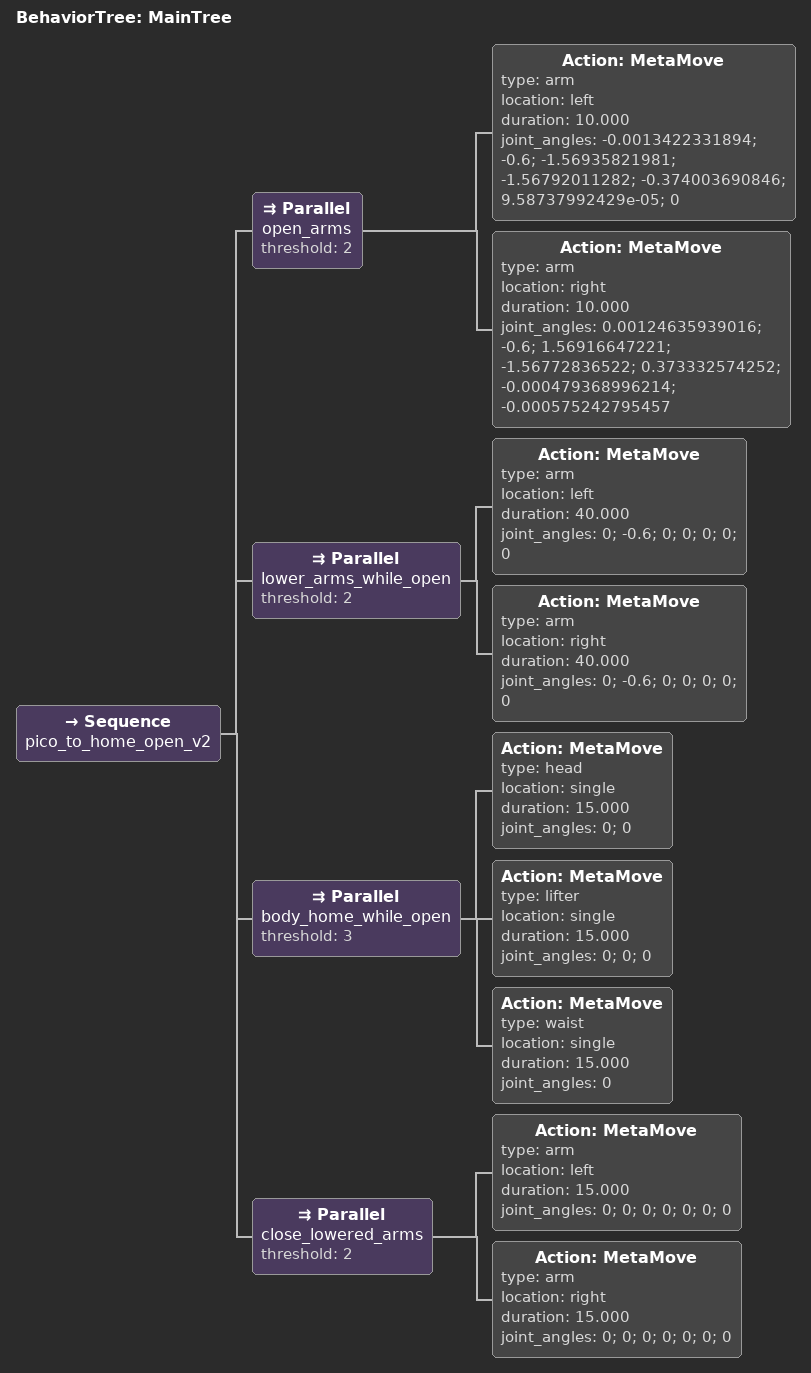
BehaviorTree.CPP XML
<root main_tree_to_execute="MainTree">
    <BehaviorTree ID="MainTree">
        <Sequence name="pico_to_home_open_v2">
            <Parallel name="open_arms" threshold="2">
                <Action ID="MetaMove" type="arm" location="left" duration="10.000" joint_angles="-0.0013422331894; -0.6; -1.56935821981; -1.56792011282; -0.374003690846; 9.58737992429e-05; 0" />
                <Action ID="MetaMove" type="arm" location="right" duration="10.000" joint_angles="0.00124635939016; -0.6; 1.56916647221; -1.56772836522; 0.373332574252; -0.000479368996214; -0.000575242795457" />
            </Parallel>
            <Parallel name="lower_arms_while_open" threshold="2">
                <Action ID="MetaMove" type="arm" location="left" duration="40.000" joint_angles="0; -0.6; 0; 0; 0; 0; 0" />
                <Action ID="MetaMove" type="arm" location="right" duration="40.000" joint_angles="0; -0.6; 0; 0; 0; 0; 0" />
            </Parallel>
            <Parallel name="body_home_while_open" threshold="3">
                <Action ID="MetaMove" type="head" location="single" duration="15.000" joint_angles="0; 0" />
                <Action ID="MetaMove" type="lifter" location="single" duration="15.000" joint_angles="0; 0; 0" />
                <Action ID="MetaMove" type="waist" location="single" duration="15.000" joint_angles="0" />
            </Parallel>
            <Parallel name="close_lowered_arms" threshold="2">
                <Action ID="MetaMove" type="arm" location="left" duration="15.000" joint_angles="0; 0; 0; 0; 0; 0; 0" />
                <Action ID="MetaMove" type="arm" location="right" duration="15.000" joint_angles="0; 0; 0; 0; 0; 0; 0" />
            </Parallel>
        </Sequence>
    </BehaviorTree>
</root>
